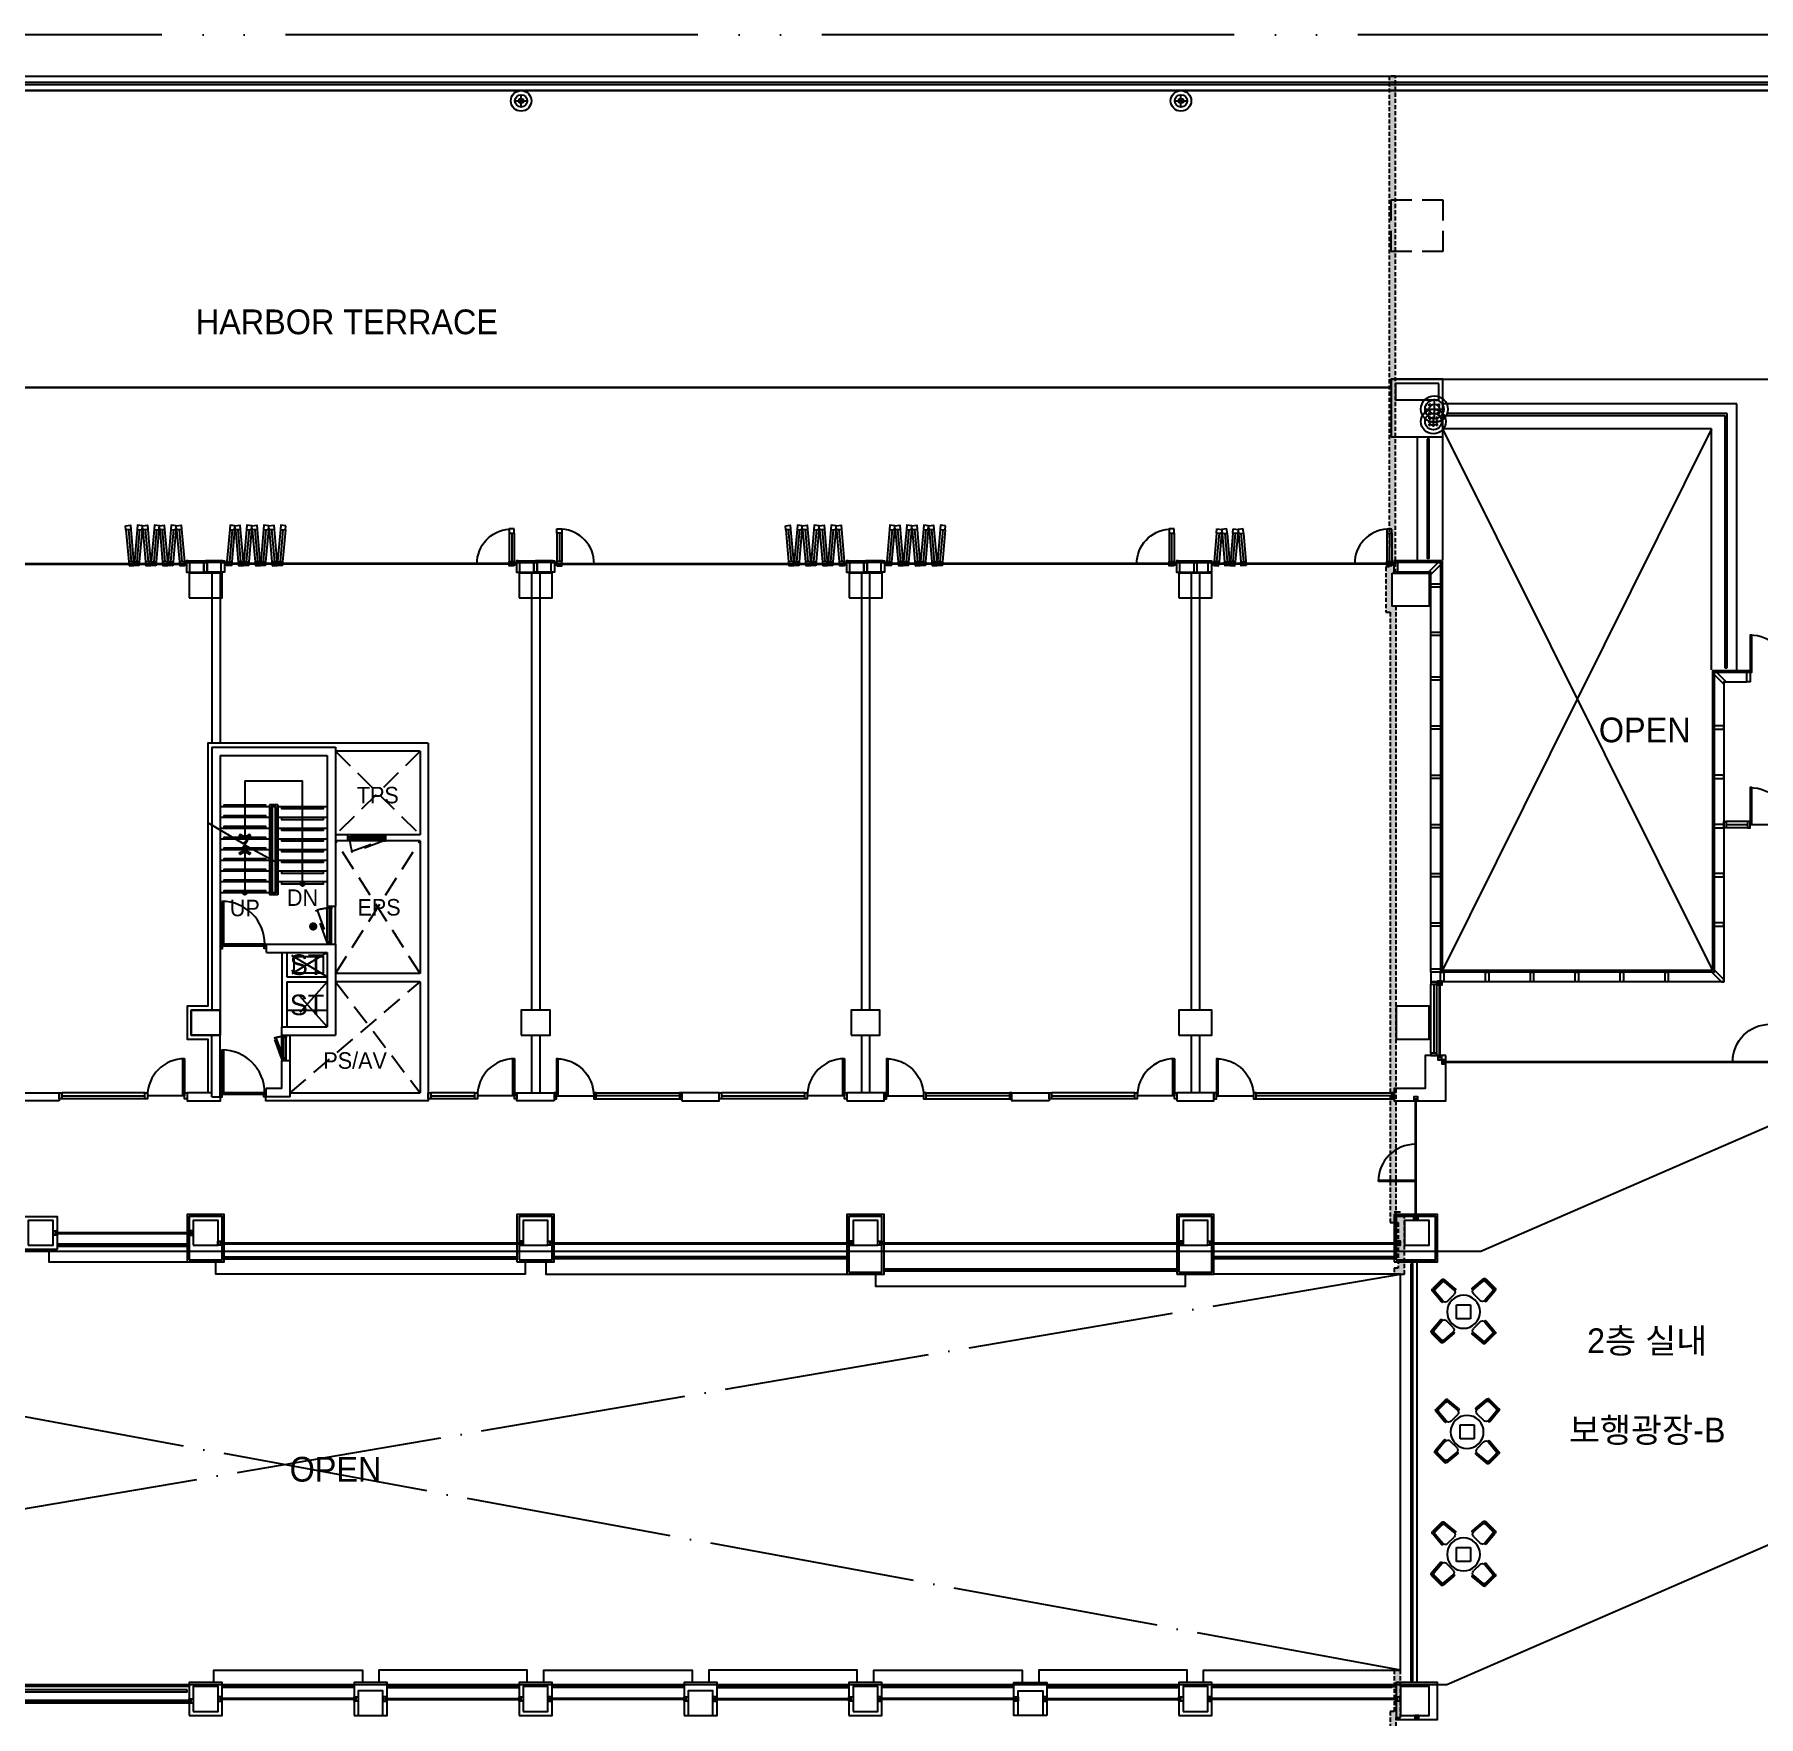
# Model space of a CAD drawing. Header units: millimetres. Extents: x -7448 to 427567, y 91657 to 341328.
# Drawn here: x 256022 to 297826, y 217517 to 258302 of the extents above; entities that cross this region are included whole.
import ezdxf
from ezdxf.enums import TextEntityAlignment as Align

# ---------------------------------------------------------------- set-up
doc = ezdxf.new("R2010")
doc.units = ezdxf.units.MM
doc.header["$LTSCALE"] = 500
doc.header["$MEASUREMENT"] = 0
for name, pattern in [('CEN-1', [24, 20, -2, 0, -2]), ('CEN-2', [26, 20, -2, 0, -2, 0, -2]), ('CONTINOUS', [0]), ('H0', [0.3, 0.2, -0.1]), ('HIDDEN', [2, 1, -1]), ('HOON1', [3, 2, -1])]:
    doc.linetypes.add(name, pattern=pattern)
doc.layers.add('e-plan', color=9, linetype='CONTINUOUS')
doc.layers.add('FSD', color=7, linetype='CONTINUOUS')
doc.styles.add('돋움', font='Dotum.ttf')

# ---------------------------------------------------------------- blocks, each defined once
blk = doc.blocks.new('A$C5A682445')
at = {"layer": 'e-plan', "linetype": 'CEN-2'}
blk.add_lwpolyline([(-343809, -111602), (-96696, -114499), (-95833, -114798), (-95367, -115584), (-95446, -166137), (-517, -166635), (-517, -166635), (0, 0), (0, 0), (0, 0), (-297528, 10)], dxfattribs=at)
blk = doc.blocks.new('2F 기둥 140514')
at = {"layer": 'e-plan', "ltscale": 0.5}
for points in [[(230153, 119800), (229103, 119800), (229103, 119400), (230153, 119400)], [(199853, 114600), (200653, 114600), (200653, 115200), (199853, 115200)], [(207853, 114600), (208653, 114600), (208653, 115200), (207853, 115200)], [(215853, 114600), (216653, 114600), (216653, 115200), (215853, 115200)], [(223853, 114600), (224653, 114600), (224653, 115200), (223853, 115200)], [(229023, 115200), (229923, 115200), (229923, 114400), (229023, 114400)], [(199903, 104000), (200603, 104000), (200603, 104600), (199903, 104600)], [(200603, 104000), (199903, 104000), (199903, 104600), (200603, 104600)], [(207903, 104000), (208603, 104000), (208603, 104600), (207903, 104600)], [(215903, 104000), (216603, 104000), (216603, 104600), (215903, 104600)], [(223853, 104000), (224653, 104000), (224653, 104600), (223853, 104600)], [(229123, 103900), (229923, 103900), (229923, 104700), (229123, 104700)], [(199953, 98900), (200553, 98900), (200553, 99500), (199953, 99500)], [(207953, 98900), (208553, 98900), (208553, 99500), (207953, 99500)], [(207953, 98900), (208553, 98900), (208553, 99500), (207953, 99500)], [(215953, 98900), (216553, 98900), (216553, 99500), (215953, 99500)], [(215953, 98900), (216553, 98900), (216553, 99500), (215953, 99500)], [(223953, 98900), (224553, 98900), (224553, 99500), (223953, 99500)], [(223953, 98900), (224553, 98900), (224553, 99500), (223953, 99500)], [(229323, 98900), (229923, 98900), (229923, 99500), (229323, 99500)], [(199953, 87600), (200553, 87600), (200553, 88200), (199953, 88200)], [(207953, 87600), (208553, 87600), (208553, 88200), (207953, 88200)], [(215953, 87600), (216553, 87600), (216553, 88200), (215953, 88200)], [(223953, 87600), (224553, 87600), (224553, 88200), (223953, 88200)], [(229223, 87500), (229923, 87500), (229923, 88200), (229223, 88200)]]:
    blk.add_lwpolyline(points, close=True, dxfattribs=at)
blk = doc.blocks.new('A$C7F1D75F0')
at = {"layer": 'e-plan'}
for p, q in [((0, 1150), (899, 1150)), ((0, 1150), (0, 1130)), ((0, 1130), (899, 1130)), ((899, 1150), (899, 1130))]:
    blk.add_line(p, q, dxfattribs=at)
blk.add_arc((0, 1150), 900, 270.0001, 0, dxfattribs=at)
blk = doc.blocks.new('A$C786028D1')
at = {"layer": 'e-plan', "linetype": 'CONTINOUS'}
for p, q in [((-147415, -1600), (-147165, -1600)), ((-147290, -1725), (-147290, -1475)), ((-131415, -1600), (-131165, -1600)), ((-131290, -1725), (-131290, -1475))]:
    blk.add_line(p, q, dxfattribs=at)
at = {"layer": 'e-plan', "linetype": 'ByBlock'}
for p, q in [((-147340, -1567), (-147340, -1550)), ((-147340, -1550), (-147323, -1550)), ((-147340, -1650), (-147340, -1633)), ((-147323, -1650), (-147340, -1650)), ((-147257, -1550), (-147240, -1550)), ((-147240, -1650), (-147257, -1650)), ((-147240, -1550), (-147240, -1567)), ((-147240, -1633), (-147240, -1650)), ((-131340, -1567), (-131340, -1550)), ((-131340, -1550), (-131323, -1550)), ((-131340, -1650), (-131340, -1633)), ((-131323, -1650), (-131340, -1650)), ((-131257, -1550), (-131240, -1550)), ((-131240, -1650), (-131257, -1650)), ((-131240, -1550), (-131240, -1567)), ((-131240, -1633), (-131240, -1650)), ((-125395, -9075), (-124895, -9075)), ((-125270, -8992), (-125270, -8950)), ((-125270, -8950), (-125228, -8950)), ((-125270, -9200), (-125270, -9158)), ((-125145, -9325), (-125145, -8825)), ((-125062, -8950), (-125020, -8950)), ((-125020, -8992), (-125020, -8950)), ((-125020, -9200), (-125020, -9158)), ((-125295, -9375), (-125045, -9375)), ((-125270, -9200), (-125228, -9200)), ((-125236, -9275), (-125270, -9275)), ((-125270, -9309), (-125270, -9275)), ((-125270, -9475), (-125270, -9441)), ((-125236, -9475), (-125270, -9475)), ((-125170, -9500), (-125170, -9250)), ((-125070, -9275), (-125104, -9275)), ((-125070, -9475), (-125104, -9475)), ((-125070, -9309), (-125070, -9275)), ((-125070, -9475), (-125070, -9441)), ((-125062, -9200), (-125020, -9200))]:
    blk.add_line(p, q, dxfattribs=at)
for centre, radius in [((-147290, -1600), 250), ((-147290, -1600), 150), ((-131290, -1600), 250), ((-131290, -1600), 150), ((-125145, -9075), 325), ((-125170, -9375), 300)]:
    blk.add_circle(centre, radius, dxfattribs=at)
at = {"layer": 'e-plan', "linetype": 'Continuous'}
for centre, radius in [((-147290, -1600), 50), ((-131290, -1600), 50), ((-125145, -9075), 125), ((-125170, -9375), 100)]:
    blk.add_circle(centre, radius, dxfattribs=at)
at = {"layer": 'e-plan', "linetype": 'CONTINOUS'}
for centre, radius in [((-125145, -9075), 225), ((-125170, -9375), 200)]:
    blk.add_circle(centre, radius, dxfattribs=at)
blk = doc.blocks.new('야외테이블')
at = {"layer": 'e-plan'}
for p, q in [((-261, 711), (-222, 1138)), ((-211, 707), (-171, 1148)), ((-171, 1178), (-171, 1148)), ((229, 1178), (-171, 1178)), ((229, 1148), (-171, 1148)), ((186, 1118), (-128, 1118)), ((229, 1148), (229, 1178)), ((269, 707), (229, 1148)), ((319, 711), (279, 1142)), ((-112, 598), (169, 598)), ((-1149, 198), (-1119, 198)), ((-1149, -202), (-1149, 198)), ((-678, 238), (-1119, 198)), ((-1119, -202), (-1119, 198)), ((-682, 288), (-1110, 249)), ((-1089, -159), (-1089, 155)), ((-569, 139), (-569, -142)), ((0, 300), (-300, 0)), ((300, 0), (0, 300)), ((0, -300), (300, 0)), ((573, -113), (573, 168)), ((682, 267), (1123, 227)), ((687, 317), (1118, 278)), ((1093, 184), (1093, -130)), ((1123, 227), (1153, 227)), ((1123, 227), (1123, -173)), ((1153, 227), (1153, -173)), ((-1119, -202), (-1149, -202)), ((-678, -242), (-1119, -202)), ((-682, -292), (-1114, -253)), ((-300, 0), (0, -300)), ((682, -213), (1123, -173)), ((687, -263), (1114, -224)), ((1153, -173), (1123, -173)), ((-261, -672), (-222, -1100)), ((-211, -668), (-171, -1109)), ((-112, -559), (169, -559)), ((269, -668), (229, -1109)), ((319, -672), (279, -1104)), ((229, -1109), (-171, -1109)), ((-171, -1139), (-171, -1109)), ((229, -1139), (-171, -1139)), ((186, -1079), (-128, -1079)), ((229, -1109), (229, -1139))]:
    blk.add_line(p, q, dxfattribs=at)
blk.add_circle((0, 0), 500, dxfattribs=at)
for centre, radius, start, end in [((-176, 1131), 46.9, 84.1453, 178.8173), ((-128, 1068), 50, 90, 174.8056), ((-102, 1158), 40.6, 195.0763, 268.843), ((162, 1155), 37.2, 271.4867, 348.8829), ((186, 1068), 50, 5.1944, 90), ((228, 1123), 54.5, 20.8209, 89.6855), ((-237, 704), 25.3, 164.2696, 353.4169), ((-112, 698), 100, 174.8056, 270), ((169, 698), 100, 270, 5.1944), ((295, 700), 26.1, 172.9368, 25.5206), ((-1102, 203), 46.9, 91.1827, 185.8547), ((-1129, 129), 40.6, 1.157, 74.9237), ((-1039, 155), 50, 95.1944, 180), ((-675, 264), 25.3, 276.5831, 105.7304), ((-669, 139), 100, 0, 95.1944), ((673, 168), 100, 84.8056, 180), ((675, 293), 26.1, 64.4794, 277.0632), ((1043, 184), 50, 0, 84.8056), ((1130, 161), 37.2, 101.1171, 178.5133), ((1099, 227), 54.5, 0.3145, 69.1791), ((-1094, -202), 54.5, 180.3145, 249.1791), ((-1126, -135), 37.2, 281.1171, 358.5133), ((-1039, -159), 50, 180, 264.8056), ((-671, -268), 26.1, 244.4794, 97.0632), ((-669, -142), 100, 264.8056, 0), ((673, -113), 100, 180, 275.1944), ((680, -238), 25.3, 96.5831, 285.7304), ((1043, -130), 50, 275.1944, 0), ((1134, -104), 40.6, 181.157, 254.9237), ((1106, -178), 46.9, 271.1827, 5.8547), ((-237, -666), 25.3, 6.5831, 195.7304), ((-112, -659), 100, 90, 185.1944), ((-128, -1029), 50, 185.1944, 270), ((169, -659), 100, 354.8056, 90), ((186, -1029), 50, 270, 354.8056), ((295, -661), 26.1, 334.4794, 187.0632), ((-176, -1092), 46.9, 181.1827, 275.8547), ((-102, -1119), 40.6, 91.157, 164.9237), ((162, -1116), 37.2, 11.1171, 88.5133), ((228, -1084), 54.5, 270.3145, 339.1791)]:
    blk.add_arc(centre, radius, start, end, dxfattribs=at)
blk = doc.blocks.new('A$C6B9375F1')
at = {"layer": 'e-plan'}
blk.add_lwpolyline([(-30, 195), (-30, 155), (10, 155), (10, -80), (-70, -80), (-70, 155), (-30, 155)], dxfattribs=at)
blk = doc.blocks.new('A$C20BE1455')
at = {"layer": 'e-plan'}
for points in [[(200, 1800), (200, 1760), (1100, 1760), (1100, 1800)], [(200, 0), (200, 40), (1100, 40), (1100, 0)]]:
    blk.add_lwpolyline(points, close=True, dxfattribs=at)
for centre, start, end in [((200, 1800), 270, 0), ((200, 0), 0, 90)]:
    blk.add_arc(centre, 900, start, end, dxfattribs=at)
blk = doc.blocks.new('A$C66941DA5')
at = {"layer": 'e-plan'}
blk.add_line((-900, 0), (0, 0), dxfattribs=at)
blk.add_lwpolyline([(-900, 0), (-860, 0), (-860, -900), (-900, -900)], close=True, dxfattribs=at)
blk.add_arc((-900, 0), 900, 270, 360, dxfattribs=at)
blk = doc.blocks.new('A$C00841D6C')
at = {"layer": 'e-plan'}
for p, q in [((865, 286), (35, 286)), ((850, 386), (50, 386)), ((850, 336), (50, 336))]:
    blk.add_line(p, q, dxfattribs=at)
for points in [[(0, 286), (0, 386), (35, 386), (35, 386), (50, 386), (50, 336), (35, 336), (35, 286)], [(900, 286), (900, 386), (865, 386), (865, 386), (850, 386), (850, 336), (865, 336), (865, 286)]]:
    blk.add_lwpolyline(points, close=True, dxfattribs=at)
at = {"layer": 'e-plan', "linetype": 'HIDDEN'}
blk.add_lwpolyline([(96, 0), (83, 38), (851, 323), (865, 286), (96, 0)], dxfattribs=at)
blk.add_arc((2014, 543), 1996, 187.4052, 194.6584, dxfattribs=at)
blk = doc.blocks.new('A$C2A8C388E')
at = {"layer": 'e-plan'}
blk.add_lwpolyline([(0, 57), (235, 292), (292, 292), (292, 235), (57, 0), (57, 57)], close=True, dxfattribs=at)
blk = doc.blocks.new('A$C4EB37CB7')
at = {"layer": 'e-plan'}
for p, q in [((174, 730), (-5, 64)), ((231, 715), (53, 48)), ((289, 699), (111, 33))]:
    blk.add_line(p, q, dxfattribs=at)
for points in [[(199, 827), (315, 796), (289, 699), (174, 730), (199, 827)], [(-31, -33), (85, -64), (111, 33), (-5, 64), (-31, -33)]]:
    blk.add_lwpolyline(points, dxfattribs=at)
blk.add_circle((40, 0), 5, dxfattribs=at)
blk = doc.blocks.new('fsd1100-100')
at = {"layer": 'e-plan'}
for p, q in [((1070, 0), (30, 0)), ((1055, -45), (45, -45))]:
    blk.add_line(p, q, dxfattribs=at)
blk.add_lwpolyline([(30, 1040), (70, 1040), (70, 1030), (70, 20), (70, 0), (30, 0)], close=True, dxfattribs=at)
for points in [[(0, 0), (0, -100), (45, -100), (45, -45), (30, -45), (30, 0), (0, 0)], [(1100, 0), (1100, -100), (1055, -100), (1055, -45), (1070, -45), (1070, 0), (1100, 0)]]:
    blk.add_lwpolyline(points, dxfattribs=at)
blk.add_arc((30, 0), 1040, 0, 90, dxfattribs=at)
blk = doc.blocks.new('fsd-dot')
at = {"layer": 'FSD', "const_width": 100}
blk.add_lwpolyline([(49, 11, -1), (-49, -11, -1)], format="xyb", close=True, dxfattribs=at)
blk = doc.blocks.new('fasd600')
at = {"layer": 'e-plan'}
for p, q in [((35, 0), (565, 0)), ((50, -50), (550, -50)), ((50, -100), (550, -100))]:
    blk.add_line(p, q, dxfattribs=at)
at = {"layer": 'e-plan', "linetype": 'HIDDEN'}
blk.add_lwpolyline([(532, 185), (544, 147), (49, -37), (35, 0), (532, 185)], dxfattribs=at)
at = {"layer": 'e-plan'}
for points in [[(0, 0), (0, -100), (35, -100), (35, -100), (50, -100), (50, -50), (35, -50), (35, 0)], [(600, 0), (600, -100), (565, -100), (565, -100), (550, -100), (550, -50), (565, -50), (565, 0)]]:
    blk.add_lwpolyline(points, close=True, dxfattribs=at)
at = {"layer": 'e-plan', "linetype": 'HIDDEN'}
blk.add_arc((35, 0), 530, 0, 20.3876, dxfattribs=at)
blk = doc.blocks.new('A$C4E3B2CC5')
at = {"layer": 'e-plan'}
for p, q in [((-243, -799), (-107, -31)), ((-184, -810), (-48, -41)), ((-125, -820), (11, -52))]:
    blk.add_line(p, q, dxfattribs=at)
for points in [[(-90, 67), (28, 47), (11, -52), (-107, -31), (-90, 67)], [(-260, -898), (-142, -919), (-125, -820), (-243, -799), (-260, -898)]]:
    blk.add_lwpolyline(points, dxfattribs=at)
blk.add_circle((-40, 8), 5, dxfattribs=at)
blk = doc.blocks.new('W5')
at = {"layer": 'e-plan', "ltscale": 0.5}
for p, q in [((104167851, -30095204), (104167431, -30095204)), ((104167851, -30095244), (104167431, -30095244)), ((104167811, -30095479), (104167431, -30095479)), ((104167931, -30095264), (104174931, -30095264)), ((104167931, -30095279), (104174931, -30095279)), ((104175011, -30095204), (104175431, -30095204)), ((104175011, -30095244), (104175391, -30095244)), ((104175051, -30095479), (104175391, -30095479))]:
    blk.add_line(p, q, dxfattribs=at)
at = {"layer": 'e-plan'}
for p, q in [((104167931, -30095264), (104174931, -30095264)), ((104167931, -30095279), (104174931, -30095279))]:
    blk.add_line(p, q, dxfattribs=at)
at = {"layer": 'e-plan', "ltscale": 0.5}
for points in [[(104167431, -30095204), (104167431, -30095244), (104167471, -30095244), (104167471, -30095479), (104167391, -30095479), (104167391, -30095244), (104167431, -30095244)], [(104167851, -30095204), (104167851, -30095244), (104167891, -30095244), (104167891, -30095479), (104167811, -30095479), (104167811, -30095244), (104167851, -30095244)], [(104175011, -30095204), (104175011, -30095244), (104174971, -30095244), (104174971, -30095479), (104175051, -30095479), (104175051, -30095244), (104175011, -30095244)], [(104175431, -30095204), (104175431, -30095244), (104175471, -30095244), (104175471, -30095479), (104175391, -30095479), (104175391, -30095244), (104175431, -30095244)]]:
    blk.add_lwpolyline(points, dxfattribs=at)
for points in [[(104167891, -30095244), (104167851, -30095244), (104167851, -30095204), (104167891, -30095204)], [(104175011, -30095204), (104174971, -30095204), (104174971, -30095244), (104175011, -30095244)]]:
    blk.add_lwpolyline(points, close=True, dxfattribs=at)
at = {"layer": 'e-plan'}
for points in [[(104167891, -30095299), (104167931, -30095299), (104167931, -30095244), (104167891, -30095244)], [(104174971, -30095299), (104174931, -30095299), (104174931, -30095244), (104174971, -30095244)]]:
    blk.add_lwpolyline(points, close=True, dxfattribs=at)
blk.add_arc((104168009, -30095270), 842, 359.4897, 85.9144, dxfattribs=at)
for name, p, rotation in [('A$C4EB37CB7', (104167970, -30095280), 15), ('A$C4E3B2CC5', (104173718, -30095267), 184.9999999754224), ('A$C4E3B2CC5', (104174128, -30095267), 184.9999999754224), ('A$C4E3B2CC5', (104174538, -30095267), 184.9999999754224)]:
    blk.add_blockref(name, p, dxfattribs=dict(at, rotation=rotation))
at = {"layer": 'e-plan', "extrusion": (0, 0, -1), "zscale": -1, "rotation": 184.9999999754224}
for p in [(-104173670, -30095267), (-104174080, -30095267), (-104174490, -30095267), (-104174900, -30095267)]:
    blk.add_blockref('A$C4E3B2CC5', p, dxfattribs=at)

msp = doc.modelspace()

# ---------------------------------------------------------------- hatches: boundary and pattern name
at = {"layer": 'e-plan'}
for points in [[(288872, 257292), (288872, 245392), (288792, 245392), (288792, 244292), (288892, 244292), (288892, 229492), (289092, 229492), (289092, 228392), (288992, 228392), (288992, 228242), (289242, 228242), (289242, 229642), (289042, 229642), (289042, 244442), (288942, 244442), (288942, 245242), (289022, 245242), (289022, 257292)], [(288992, 218642), (288992, 217642), (288892, 217642), (288892, 198827), (288772, 198827), (288772, 198677), (288922, 198677), (289042, 198677), (289042, 217492), (289142, 217492), (289142, 218642)]]:
    msp.add_hatch(color=256, dxfattribs=at).paths.add_polyline_path(points)

# ---------------------------------------------------------------- linework, layer by layer
for p, q in [((169572, 257292), (357272, 257292)), ((169722, 257142), (357122, 257142)), ((169772, 257092), (357072, 257092)), ((169922, 256942), (296372, 256942)), ((296372, 256942), (356922, 256942)), ((297297, 249347), (290167, 249347)), ((297297, 242877), (297297, 249347)), ((296687, 248737), (290167, 248737)), ((297062, 249112), (290267, 249112)), ((290267, 249112), (290267, 249062)), ((290267, 249062), (297012, 249062)), ((296687, 242897), (296687, 248737)), ((297012, 249062), (297012, 242947)), ((297062, 242947), (297062, 249112)), ((289557, 245557), (289557, 248542)), ((290172, 245557), (290172, 248542)), ((284172, 245537), (284522, 245537)), ((284172, 245497), (284522, 245497)), ((288952, 245477), (284602, 245477)), ((288952, 245462), (284602, 245462)), ((290152, 245537), (289032, 245537)), ((290112, 245497), (289032, 245497)), ((290112, 245497), (290112, 235567)), ((290152, 245537), (290152, 235607)), ((260322, 245262), (260322, 241122)), ((260522, 245262), (260522, 241122)), ((268072, 245262), (268072, 234642)), ((268272, 245262), (268272, 234642)), ((276072, 245262), (276072, 234642)), ((276272, 245262), (276272, 234642)), ((284072, 245262), (284072, 234642)), ((284172, 245262), (284482, 245262)), ((284272, 245262), (284272, 234642)), ((289877, 245262), (289072, 245262)), ((289877, 235567), (289877, 245262)), ((297012, 242947), (297062, 242947)), ((296707, 242877), (296707, 235607)), ((296707, 242877), (297582, 242877)), ((296747, 242837), (296747, 235567)), ((296747, 242837), (297582, 242837)), ((296982, 242602), (296982, 235332)), ((296982, 242602), (297542, 242602)), ((260322, 241022), (260322, 234642)), ((260322, 241022), (263322, 241022)), ((260522, 240822), (263122, 240822)), ((260522, 240822), (260522, 234642)), ((263122, 240822), (263122, 237162)), ((263322, 241022), (263322, 237162)), ((265372, 240922), (263322, 240922)), ((265372, 240922), (265372, 238897)), ((265572, 241122), (265572, 232642)), ((261722, 239572), (260522, 239572)), ((261922, 239622), (261722, 239622)), ((261722, 239622), (261722, 237442)), ((261882, 239582), (261762, 239582)), ((261762, 239582), (261762, 237482)), ((261787, 239572), (261762, 239572)), ((261857, 239572), (261787, 239572)), ((261787, 239572), (261787, 237492)), ((261857, 239572), (261857, 237492)), ((261882, 239572), (261857, 239572)), ((261882, 239582), (261882, 237482)), ((261922, 239622), (261922, 237442)), ((263122, 239572), (261922, 239572)), ((261722, 239312), (260522, 239312)), ((261787, 239312), (261762, 239312)), ((261882, 239312), (261857, 239312)), ((263122, 239312), (261922, 239312)), ((297562, 239218), (297042, 239218)), ((297042, 239143), (297562, 239143)), ((261722, 239052), (260522, 239052)), ((261722, 238792), (260522, 238792)), ((261787, 239052), (261762, 239052)), ((261787, 238792), (261762, 238792)), ((261882, 239052), (261857, 239052)), ((261882, 238792), (261857, 238792)), ((263122, 239052), (261922, 239052)), ((263122, 238792), (261922, 238792)), ((263622, 238897), (263322, 238897)), ((263622, 238747), (263322, 238747)), ((264542, 238897), (263622, 238897)), ((265372, 238897), (264542, 238897)), ((265372, 238747), (264542, 238747)), ((265372, 238747), (265372, 235532)), ((297562, 239068), (297042, 239068)), ((261722, 238532), (260522, 238532)), ((261787, 238532), (261762, 238532)), ((261882, 238532), (261857, 238532)), ((263122, 238532), (261922, 238532)), ((261722, 238272), (260522, 238272)), ((261722, 238012), (260522, 238012)), ((261787, 238272), (261762, 238272)), ((261787, 238012), (261762, 238012)), ((261882, 238272), (261857, 238272)), ((261882, 238012), (261857, 238012)), ((263122, 238272), (261922, 238272)), ((263122, 238012), (261922, 238012)), ((261722, 237752), (260522, 237752)), ((261722, 237492), (260522, 237492)), ((261787, 237752), (261762, 237752)), ((261787, 237492), (261762, 237492)), ((261882, 237482), (261762, 237482)), ((261857, 237492), (261787, 237492)), ((261882, 237752), (261857, 237752)), ((261882, 237492), (261857, 237492)), ((263122, 237752), (261922, 237752)), ((261922, 237442), (261722, 237442)), ((263122, 237162), (263322, 237162)), ((263322, 236242), (263322, 237162)), ((261652, 236242), (263322, 236242)), ((261652, 236042), (261652, 236242)), ((263322, 236242), (263322, 234042)), ((261652, 236042), (263122, 236042)), ((262022, 236042), (262022, 234242)), ((262142, 236042), (262142, 235452)), ((263122, 236042), (263122, 234242)), ((262142, 235452), (263122, 235452)), ((265372, 235532), (263322, 235532)), ((296747, 235567), (290112, 235567)), ((296707, 235607), (290152, 235607)), ((262142, 235332), (262142, 234242)), ((262142, 235332), (263122, 235332)), ((265372, 235332), (263322, 235332)), ((265372, 235332), (265372, 232642)), ((289877, 233602), (289877, 235272)), ((289952, 235272), (289952, 233602)), ((290027, 233602), (290027, 235272)), ((290087, 233492), (290087, 235302)), ((290107, 233492), (290107, 235302)), ((296982, 235332), (290112, 235332)), ((262142, 234642), (263122, 234642)), ((262022, 234042), (262022, 234242)), ((262022, 234242), (263122, 234242)), ((260322, 232542), (260322, 234042)), ((260522, 232542), (260522, 234042)), ((262022, 234042), (263322, 234042)), ((262222, 233422), (262222, 234042)), ((268072, 234042), (268072, 232642)), ((268272, 234042), (268272, 232642)), ((276072, 234042), (276072, 232642)), ((276272, 234042), (276272, 232642)), ((284072, 234042), (284072, 232642)), ((284272, 234042), (284272, 232642)), ((262022, 232742), (262022, 233422)), ((262022, 233422), (262222, 233422)), ((262222, 232542), (262222, 233422)), ((290197, 233402), (300452, 233402)), ((290197, 233382), (300452, 233382)), ((258702, 232642), (256682, 232642)), ((256682, 232567), (258702, 232567)), ((258702, 232492), (256682, 232492)), ((260322, 232542), (260522, 232542)), ((261642, 232542), (261642, 232742)), ((262022, 232742), (261642, 232742)), ((262222, 232542), (261642, 232542)), ((262222, 232642), (265372, 232642)), ((266702, 232642), (265632, 232642)), ((265632, 232567), (266702, 232567)), ((266702, 232492), (265632, 232492)), ((269642, 232642), (271662, 232642)), ((271662, 232567), (269642, 232567)), ((269642, 232492), (271662, 232492)), ((274702, 232642), (272682, 232642)), ((272682, 232567), (274702, 232567)), ((274702, 232492), (272682, 232492)), ((277642, 232642), (279662, 232642)), ((279662, 232567), (277642, 232567)), ((277642, 232492), (279662, 232492)), ((282702, 232642), (280682, 232642)), ((280682, 232567), (282702, 232567)), ((282702, 232492), (280682, 232492)), ((285642, 232642), (288932, 232642)), ((288932, 232567), (285642, 232567)), ((285642, 232492), (288932, 232492)), ((289507, 229592), (289507, 232492)), ((289527, 229592), (289527, 232492)), ((256522, 229252), (259822, 229252)), ((256522, 229232), (259822, 229232)), ((259722, 228967), (256572, 228967)), ((256572, 228942), (259722, 228942)), ((259722, 228917), (256572, 228917)), ((260522, 229002), (267822, 229002)), ((260522, 228982), (267822, 228982)), ((268522, 229002), (275822, 229002)), ((268522, 228982), (275822, 228982)), ((276522, 229002), (283822, 229002)), ((276522, 228982), (283822, 228982)), ((284522, 229002), (289092, 229002)), ((284522, 228982), (289092, 228982)), ((260622, 228667), (267722, 228667)), ((260622, 228642), (267722, 228642)), ((260622, 228617), (267722, 228617)), ((275722, 228667), (268622, 228667)), ((268622, 228642), (275722, 228642)), ((275722, 228617), (268622, 228617)), ((283722, 228367), (276622, 228367)), ((276622, 228342), (283722, 228342)), ((283722, 228317), (276622, 228317)), ((289042, 228667), (284622, 228667)), ((288992, 228642), (284622, 228642)), ((289042, 228617), (284622, 228617)), ((289542, 228542), (289542, 218342)), ((259772, 218242), (252622, 218242)), ((263772, 218267), (260572, 218267)), ((260572, 218242), (263772, 218242)), ((264572, 218267), (267772, 218267)), ((264572, 218242), (267772, 218242)), ((271772, 218267), (268572, 218267)), ((268572, 218242), (271772, 218242)), ((272572, 218267), (275772, 218267)), ((272572, 218242), (275772, 218242)), ((279772, 218267), (276572, 218267)), ((276572, 218242), (279772, 218242)), ((280572, 218267), (283772, 218267)), ((280572, 218242), (283772, 218242)), ((288942, 218267), (284572, 218267)), ((284572, 218242), (289042, 218242)), ((259822, 217902), (252522, 217902)), ((259822, 217882), (252522, 217882)), ((259772, 217842), (252572, 217842)), ((263822, 217952), (260522, 217952)), ((263822, 217932), (260522, 217932)), ((263772, 218217), (260572, 218217)), ((264522, 217952), (267822, 217952)), ((264522, 217932), (267822, 217932)), ((264572, 218217), (267772, 218217)), ((271822, 217952), (268522, 217952)), ((271822, 217932), (268522, 217932)), ((271772, 218217), (268572, 218217)), ((272522, 217952), (275822, 217952)), ((272522, 217932), (275822, 217932)), ((272572, 218217), (275772, 218217)), ((279822, 217952), (276522, 217952)), ((279822, 217932), (276522, 217932)), ((279772, 218217), (276572, 218217)), ((280522, 217952), (283822, 217952)), ((280522, 217932), (283822, 217932)), ((280572, 218217), (283772, 218217)), ((289075, 217952), (284522, 217952)), ((289075, 217932), (284522, 217932)), ((288942, 218217), (284572, 218217))]:
    msp.add_line(p, q, dxfattribs=at)
at = {"layer": 'e-plan', "ltscale": 0.5}
for p, q in [((288917, 249742), (212772, 249742)), ((288917, 249942), (301422, 249942)), ((288917, 249742), (288917, 249942)), ((290167, 248737), (296707, 235607)), ((296687, 248737), (290172, 235627)), ((263622, 238747), (263622, 238897)), ((264542, 238747), (264542, 238897))]:
    msp.add_line(p, q, dxfattribs=at)
at = {"layer": 'e-plan', "linetype": 'HOON1', "ltscale": 0.5}
for p, q in [((263322, 240922), (265372, 238897)), ((265372, 240922), (263322, 238897)), ((263322, 235532), (265372, 238747)), ((265372, 235532), (263322, 238747)), ((262222, 232642), (265372, 235332)), ((263322, 235332), (265372, 232642))]:
    msp.add_line(p, q, dxfattribs=at)
at = {"layer": 'e-plan', "linetype": 'HOON1'}
for p, q in [((263122, 235452), (262142, 236042)), ((263122, 236042), (262142, 235452)), ((263122, 234242), (262142, 235332)), ((263122, 235332), (262142, 234242))]:
    msp.add_line(p, q, dxfattribs=at)
at = {"layer": 'e-plan', "linetype": 'CEN-1', "ltscale": 0.5}
for p, q in [((289142, 218642), (236328, 228362)), ((231372, 218392), (289142, 228242))]:
    msp.add_line(p, q, dxfattribs=at)
at = {"layer": 'e-plan', "linetype": 'H0'}
for points in [[(288872, 257292), (288872, 245392), (288792, 245392), (288792, 244292), (288892, 244292), (288892, 229492), (289092, 229492), (289092, 228392), (288992, 228392), (288992, 228242), (289242, 228242), (289242, 229642), (289042, 229642), (289042, 244442), (288942, 244442), (288942, 245242), (289022, 245242), (289022, 257292), (288872, 257292)], [(288992, 218642), (288992, 217642), (288892, 217642), (288892, 198827), (288772, 198827), (288772, 198677), (288922, 198677), (288922, 198677), (289042, 198677), (289042, 217492), (289142, 217492), (289142, 218642), (288992, 218642)]]:
    msp.add_lwpolyline(points, dxfattribs=at)
at = {"layer": 'e-plan'}
for points in [[(301422, 255592), (356922, 255592), (356922, 256942), (296372, 256942), (169922, 256942), (169922, 255592), (200272, 255592), (200272, 249942), (212772, 249942), (212772, 249742), (288917, 249742), (288917, 249942), (301422, 249942)], [(290172, 249942), (288922, 249942), (288922, 248542), (290172, 248542)], [(284562, 245497), (284522, 245497), (284522, 245537), (284562, 245537)], [(284562, 245442), (284602, 245442), (284602, 245497), (284562, 245497)], [(288992, 245442), (288952, 245442), (288952, 245497), (288992, 245497)], [(288992, 245497), (289032, 245497), (289032, 245537), (288992, 245537)], [(297582, 242877), (297622, 242877), (297622, 242837), (297582, 242837)], [(320968, 231639), (317259, 240168), (291097, 228792), (234452, 228792), (234452, 218292), (290271, 218292)], [(296982, 239218), (297042, 239218), (297042, 239068), (296982, 239068)], [(297622, 239218), (297562, 239218), (297562, 239068), (297622, 239068)], [(262322, 235542), (262322, 235942), (263022, 235942), (263022, 235542)], [(290112, 235567), (289877, 235567), (289877, 235332), (290112, 235332)], [(289877, 235332), (289877, 235272), (290027, 235272), (290027, 235332)], [(290082, 235352), (290082, 235352), (290112, 235352), (290112, 235352), (290147, 235352), (290147, 235252), (290112, 235252), (290112, 235302), (290082, 235302), (290082, 235252), (290047, 235252), (290047, 235352)], [(290247, 233542), (289747, 233542), (289747, 232742), (288992, 232742), (288992, 232442), (290247, 232442)], [(289877, 233602), (289877, 233542), (290027, 233542), (290027, 233602)], [(290082, 233442), (290082, 233442), (290112, 233442), (290112, 233442), (290147, 233442), (290147, 233542), (290112, 233542), (290112, 233492), (290082, 233492), (290082, 233542), (290047, 233542), (290047, 233442)], [(290147, 233407), (290147, 233407), (290147, 233377), (290147, 233377), (290147, 233342), (290247, 233342), (290247, 233377), (290197, 233377), (290197, 233407), (290247, 233407), (290247, 233442), (290147, 233442)], [(256622, 232642), (256682, 232642), (256682, 232492), (256622, 232492)], [(258702, 232642), (258762, 232642), (258762, 232492), (258702, 232492)], [(259662, 232642), (259722, 232642), (259722, 232492), (259662, 232492)], [(265572, 232642), (265632, 232642), (265632, 232492), (265572, 232492)], [(266702, 232642), (266762, 232642), (266762, 232492), (266702, 232492)], [(267662, 232642), (267722, 232642), (267722, 232492), (267662, 232492)], [(268682, 232642), (268622, 232642), (268622, 232492), (268682, 232492)], [(269642, 232642), (269582, 232642), (269582, 232492), (269642, 232492)], [(271722, 232642), (271662, 232642), (271662, 232492), (271722, 232492)], [(272622, 232642), (272682, 232642), (272682, 232492), (272622, 232492)], [(274702, 232642), (274762, 232642), (274762, 232492), (274702, 232492)], [(275662, 232642), (275722, 232642), (275722, 232492), (275662, 232492)], [(276682, 232642), (276622, 232642), (276622, 232492), (276682, 232492)], [(277642, 232642), (277582, 232642), (277582, 232492), (277642, 232492)], [(279722, 232642), (279662, 232642), (279662, 232492), (279722, 232492)], [(280622, 232642), (280682, 232642), (280682, 232492), (280622, 232492)], [(282702, 232642), (282762, 232642), (282762, 232492), (282702, 232492)], [(283662, 232642), (283722, 232642), (283722, 232492), (283662, 232492)], [(284682, 232642), (284622, 232642), (284622, 232492), (284682, 232492)], [(285642, 232642), (285582, 232642), (285582, 232492), (285642, 232492)], [(288992, 232642), (288932, 232642), (288932, 232492), (288992, 232492)], [(289532, 232542), (289532, 232542), (289502, 232542), (289502, 232542), (289467, 232542), (289467, 232442), (289502, 232442), (289502, 232492), (289532, 232492), (289532, 232442), (289567, 232442), (289567, 232542)], [(256572, 228842), (255772, 228842), (255772, 229642), (256572, 229642)], [(255872, 228942), (256472, 228942), (256472, 229542), (255872, 229542)], [(259722, 228542), (260622, 228542), (260622, 229692), (259722, 229692)], [(259772, 228592), (260572, 228592), (260572, 229642), (259772, 229642)], [(267722, 228542), (268622, 228542), (268622, 229692), (267722, 229692)], [(267772, 228592), (268572, 228592), (268572, 229642), (267772, 229642)], [(275722, 228242), (276622, 228242), (276622, 229692), (275722, 229692)], [(275772, 228292), (276572, 228292), (276572, 229642), (275772, 229642)], [(283722, 228242), (284622, 228242), (284622, 229692), (283722, 229692)], [(283772, 228292), (284572, 228292), (284572, 229642), (283772, 229642)], [(288992, 228542), (290042, 228542), (290042, 229692), (288992, 229692)], [(289042, 228592), (289992, 228592), (289992, 229642), (289042, 229642)], [(289532, 229542), (289532, 229542), (289502, 229542), (289502, 229542), (289467, 229542), (289467, 229642), (289502, 229642), (289502, 229592), (289532, 229592), (289532, 229642), (289567, 229642), (289567, 229542)], [(256472, 229227), (256472, 229227), (256472, 229257), (256472, 229257), (256472, 229292), (256572, 229292), (256572, 229257), (256522, 229257), (256522, 229227), (256572, 229227), (256572, 229192), (256472, 229192)], [(259872, 229227), (259872, 229227), (259872, 229257), (259872, 229257), (259872, 229292), (259772, 229292), (259772, 229257), (259822, 229257), (259822, 229227), (259772, 229227), (259772, 229192), (259872, 229192)], [(260472, 228977), (260472, 228977), (260472, 229007), (260472, 229007), (260472, 229042), (260572, 229042), (260572, 229007), (260522, 229007), (260522, 228977), (260572, 228977), (260572, 228942), (260472, 228942)], [(267872, 228977), (267872, 228977), (267872, 229007), (267872, 229007), (267872, 229042), (267772, 229042), (267772, 229007), (267822, 229007), (267822, 228977), (267772, 228977), (267772, 228942), (267872, 228942)], [(268472, 228977), (268472, 228977), (268472, 229007), (268472, 229007), (268472, 229042), (268572, 229042), (268572, 229007), (268522, 229007), (268522, 228977), (268572, 228977), (268572, 228942), (268472, 228942)], [(275872, 228977), (275872, 228977), (275872, 229007), (275872, 229007), (275872, 229042), (275772, 229042), (275772, 229007), (275822, 229007), (275822, 228977), (275772, 228977), (275772, 228942), (275872, 228942)], [(276472, 228977), (276472, 228977), (276472, 229007), (276472, 229007), (276472, 229042), (276572, 229042), (276572, 229007), (276522, 229007), (276522, 228977), (276572, 228977), (276572, 228942), (276472, 228942)], [(283872, 228977), (283872, 228977), (283872, 229007), (283872, 229007), (283872, 229042), (283772, 229042), (283772, 229007), (283822, 229007), (283822, 228977), (283772, 228977), (283772, 228942), (283872, 228942)], [(284472, 228977), (284472, 228977), (284472, 229007), (284472, 229007), (284472, 229042), (284572, 229042), (284572, 229007), (284522, 229007), (284522, 228977), (284572, 228977), (284572, 228942), (284472, 228942)], [(289142, 228977), (289142, 228977), (289142, 229007), (289142, 229007), (289142, 229042), (289042, 229042), (289042, 229007), (289092, 229007), (289092, 228977), (289042, 228977), (289042, 228942), (289142, 228942)], [(289397, 228492), (289397, 218392), (289447, 218392), (289447, 228492)], [(259722, 218167), (252622, 218167), (252622, 218117), (259722, 218117)], [(259872, 217907), (259872, 217907), (259872, 217877), (259872, 217877), (259872, 217842), (259772, 217842), (259772, 217877), (259822, 217877), (259822, 217907), (259772, 217907), (259772, 217942), (259872, 217942)], [(260472, 217957), (260472, 217957), (260472, 217927), (260472, 217927), (260472, 217892), (260572, 217892), (260572, 217927), (260522, 217927), (260522, 217957), (260572, 217957), (260572, 217992), (260472, 217992)], [(263872, 217957), (263872, 217957), (263872, 217927), (263872, 217927), (263872, 217892), (263772, 217892), (263772, 217927), (263822, 217927), (263822, 217957), (263772, 217957), (263772, 217992), (263872, 217992)], [(264472, 217957), (264472, 217957), (264472, 217927), (264472, 217927), (264472, 217892), (264572, 217892), (264572, 217927), (264522, 217927), (264522, 217957), (264572, 217957), (264572, 217992), (264472, 217992)], [(267872, 217957), (267872, 217957), (267872, 217927), (267872, 217927), (267872, 217892), (267772, 217892), (267772, 217927), (267822, 217927), (267822, 217957), (267772, 217957), (267772, 217992), (267872, 217992)], [(268472, 217957), (268472, 217957), (268472, 217927), (268472, 217927), (268472, 217892), (268572, 217892), (268572, 217927), (268522, 217927), (268522, 217957), (268572, 217957), (268572, 217992), (268472, 217992)], [(271872, 217957), (271872, 217957), (271872, 217927), (271872, 217927), (271872, 217892), (271772, 217892), (271772, 217927), (271822, 217927), (271822, 217957), (271772, 217957), (271772, 217992), (271872, 217992)], [(272472, 217957), (272472, 217957), (272472, 217927), (272472, 217927), (272472, 217892), (272572, 217892), (272572, 217927), (272522, 217927), (272522, 217957), (272572, 217957), (272572, 217992), (272472, 217992)], [(275872, 217957), (275872, 217957), (275872, 217927), (275872, 217927), (275872, 217892), (275772, 217892), (275772, 217927), (275822, 217927), (275822, 217957), (275772, 217957), (275772, 217992), (275872, 217992)], [(276472, 217957), (276472, 217957), (276472, 217927), (276472, 217927), (276472, 217892), (276572, 217892), (276572, 217927), (276522, 217927), (276522, 217957), (276572, 217957), (276572, 217992), (276472, 217992)], [(279872, 217957), (279872, 217957), (279872, 217927), (279872, 217927), (279872, 217892), (279772, 217892), (279772, 217927), (279822, 217927), (279822, 217957), (279772, 217957), (279772, 217992), (279872, 217992)], [(280472, 217957), (280472, 217957), (280472, 217927), (280472, 217927), (280472, 217892), (280572, 217892), (280572, 217927), (280522, 217927), (280522, 217957), (280572, 217957), (280572, 217992), (280472, 217992)], [(283872, 217957), (283872, 217957), (283872, 217927), (283872, 217927), (283872, 217892), (283772, 217892), (283772, 217927), (283822, 217927), (283822, 217957), (283772, 217957), (283772, 217992), (283872, 217992)], [(284472, 217957), (284472, 217957), (284472, 217927), (284472, 217927), (284472, 217892), (284572, 217892), (284572, 217927), (284522, 217927), (284522, 217957), (284572, 217957), (284572, 217992), (284472, 217992)], [(289125, 217957), (289125, 217957), (289125, 217927), (289125, 217927), (289125, 217892), (289025, 217892), (289025, 217927), (289075, 217927), (289075, 217957), (289025, 217957), (289025, 217992), (289125, 217992)], [(289557, 217542), (289557, 217542), (289527, 217542), (289527, 217542), (289492, 217542), (289492, 217442), (289527, 217442), (289527, 217492), (289557, 217492), (289557, 217442), (289592, 217442), (289592, 217542)]]:
    msp.add_lwpolyline(points, close=True, dxfattribs=at)
at = {"layer": 'e-plan', "linetype": 'HOON1', "ltscale": 0.5}
msp.add_lwpolyline([(288922, 253042), (288922, 254292), (290172, 254292), (290172, 253042)], close=True, dxfattribs=at)
at = {"layer": 'e-plan'}
for points in [[(289792, 248492), (289792, 245607), (289842, 245607), (289842, 248492), (289792, 248492)], [(265572, 241122), (260222, 241122), (260222, 234742), (259722, 234742), (259722, 233942), (260222, 233942), (260222, 232642)], [(262522, 237702), (262522, 240197), (261122, 240197), (261122, 238792)], [(260622, 239572), (260622, 239622), (261622, 239622), (261622, 239572)], [(263022, 239572), (263022, 239522), (262022, 239522), (262022, 239572)], [(260237, 239189), (261079, 238682), (261185, 238765), (261060, 238559), (261165, 238632), (261949, 238200)], [(260622, 239312), (260622, 239362), (261622, 239362), (261622, 239312)], [(263022, 239312), (263022, 239262), (262022, 239262), (262022, 239312)], [(260622, 239052), (260622, 239102), (261622, 239102), (261622, 239052)], [(260622, 238792), (260622, 238842), (261622, 238842), (261622, 238792)], [(261122, 238836), (261006, 238903), (260987, 238869), (261122, 238792), (261261, 238869), (261238, 238903), (261122, 238836)], [(263022, 239052), (263022, 239002), (262022, 239002), (262022, 239052)], [(263022, 238792), (263022, 238742), (262022, 238742), (262022, 238792)], [(260622, 238532), (260622, 238582), (261622, 238582), (261622, 238532)], [(260622, 238272), (260622, 238322), (261622, 238322), (261622, 238272)], [(261122, 238487), (261006, 238421), (260987, 238455), (261122, 238532), (261261, 238455), (261238, 238421), (261122, 238487)], [(261122, 238532), (261122, 237492)], [(263022, 238532), (263022, 238482), (262022, 238482), (262022, 238532)], [(260622, 238012), (260622, 238062), (261622, 238062), (261622, 238012)], [(263022, 238272), (263022, 238222), (262022, 238222), (262022, 238272)], [(263022, 238012), (263022, 237962), (262022, 237962), (262022, 238012)], [(260622, 237752), (260622, 237802), (261622, 237802), (261622, 237752)], [(260622, 237492), (260622, 237542), (261622, 237542), (261622, 237492)], [(263022, 237752), (263022, 237702), (262022, 237702), (262022, 237752)], [(288992, 229752), (289142, 229752)], [(256372, 228842), (256372, 228542), (259722, 228542)], [(267922, 228542), (267922, 228242), (260422, 228242), (260422, 228542)], [(268422, 228542), (268422, 228242), (275722, 228242)], [(283922, 228242), (283922, 227942), (276422, 227942), (276422, 228242)], [(284372, 218342), (284372, 218642), (289142, 218642), (289142, 228242), (284622, 228242)], [(260372, 218342), (260372, 218642), (263972, 218642), (263972, 218342)], [(267972, 218342), (267972, 218642), (264372, 218642), (264372, 218342)], [(268372, 218342), (268372, 218642), (271972, 218642), (271972, 218342)], [(275972, 218342), (275972, 218642), (272372, 218642), (272372, 218342)], [(276372, 218342), (276372, 218642), (279972, 218642), (279972, 218342)], [(283972, 218342), (283972, 218642), (280372, 218642), (280372, 218342)]]:
    msp.add_lwpolyline(points, dxfattribs=at)
at = {"layer": 'e-plan', "ltscale": 0.5}
for points in [[(256622, 232442), (255722, 232442), (255722, 232642), (256622, 232642), (256622, 232442)], [(260322, 232642), (259722, 232642), (259722, 232442), (260532, 232442), (260532, 232542), (260532, 232542)], [(265572, 232642), (265572, 232442), (261632, 232442), (261632, 232542), (261632, 232542)], [(268622, 232442), (267722, 232442), (267722, 232642), (268622, 232642), (268622, 232442)], [(271722, 232442), (272622, 232442), (272622, 232642), (271722, 232642), (271722, 232442)], [(275722, 232442), (276622, 232442), (276622, 232642), (275722, 232642), (275722, 232442)], [(280622, 232442), (279722, 232442), (279722, 232642), (280622, 232642), (280622, 232442)], [(283722, 232442), (284622, 232442), (284622, 232642), (283722, 232642), (283722, 232442)]]:
    msp.add_lwpolyline(points, dxfattribs=at)
for points in [[(259772, 217542), (260572, 217542), (260572, 218342), (259772, 218342)], [(263772, 217542), (264572, 217542), (264572, 218342), (263772, 218342)], [(267772, 217542), (268572, 217542), (268572, 218342), (267772, 218342)], [(271772, 217542), (272572, 217542), (272572, 218342), (271772, 218342)], [(275772, 217542), (276572, 217542), (276572, 218342), (275772, 218342)], [(280572, 217542), (279772, 217542), (279772, 218342), (280572, 218342)], [(283772, 217542), (284572, 217542), (284572, 218342), (283772, 218342)], [(289042, 217442), (290042, 217442), (290042, 218342), (289042, 218342)], [(263872, 217542), (264472, 217542), (264472, 218142), (263872, 218142)], [(271872, 217542), (272472, 217542), (272472, 218142), (271872, 218142)], [(280472, 217542), (279872, 217542), (279872, 218142), (280472, 218142)]]:
    msp.add_lwpolyline(points, close=True, dxfattribs=at)
at = {"layer": 'e-plan'}
for centre in [(261122, 237492), (262522, 237702)]:
    msp.add_circle(centre, 50, dxfattribs=at)
msp.add_arc((288874, 245469), 842, 94.0856, 180.5103, dxfattribs=at)

# ---------------------------------------------------------------- block references
for name, p in [('A$C5A682445', (415112, 258292)), ('A$C786028D1', (415112, 258292)), ('2F 기둥 140514', (59920, 130042)), ('W5', (-103915259, 30340741)), ('W5', (-103899259, 30340741)), ('A$C6B9375F1', (284552, 245342)), ('A$C6B9375F1', (289062, 245342)), ('A$C2A8C388E', (289821, 245205)), ('A$C6B9375F1', (297612, 242682)), ('A$C00841D6C', (263632, 238461)), ('fsd1100-100', (260537, 236242)), ('fsd-dot', (262781, 236674)), ('A$C6B9375F1', (290182, 235412)), ('A$C6B9375F1', (291276, 235412)), ('A$C6B9375F1', (292364, 235412)), ('A$C6B9375F1', (293452, 235412)), ('A$C6B9375F1', (294541, 235412)), ('A$C6B9375F1', (295629, 235412)), ('fsd1100-100', (260532, 232642))]:
    msp.add_blockref(name, p, dxfattribs=at)
at = {"layer": 'e-plan', "xscale": -1}
for p in [(104435603, 30340741), (104451603, 30340741)]:
    msp.add_blockref('W5', p, dxfattribs=at)
at = {"layer": 'e-plan'}
for name, p, rotation in [('A$C4EB37CB7', (284641, 245463), 9.999999999999982), ('A$C4EB37CB7', (285035, 245463), 9.999999999999998), ('A$C6B9375F1', (289957, 244912), 270), ('A$C6B9375F1', (289957, 243738), 270), ('A$C20BE1455', (299422, 242637), 89.99997609433791), ('A$C6B9375F1', (289957, 242658), 270), ('A$C2A8C388E', (297039, 242545), 90), ('A$C6B9375F1', (289957, 241465), 270), ('A$C6B9375F1', (289957, 240271), 270), ('A$C6B9375F1', (289957, 239078), 270), ('A$C6B9375F1', (289957, 237885), 270), ('A$C00841D6C', (262836, 237152), 270), ('A$C6B9375F1', (289957, 236692), 270), ('A$C6B9375F1', (289957, 235577), 270), ('fasd600', (262022, 233432), 90), ('A$C66941DA5', (258762, 232567), 180), ('A$C66941DA5', (266762, 232567), 180), ('A$C66941DA5', (274762, 232567), 180), ('A$C66941DA5', (282762, 232567), 180), ('A$C7F1D75F0', (289507, 231642), 179.9996636131833)]:
    msp.add_blockref(name, p, dxfattribs=dict(at, rotation=rotation))
at = {"layer": 'e-plan', "xscale": -1}
for name, p, rotation in [('A$C4EB37CB7', (284985, 245463), 350.0000000000001), ('A$C4EB37CB7', (285380, 245463), 350.0000000000001), ('A$C4EB37CB7', (288913, 245459), 345), ('A$C6B9375F1', (296902, 241465), 90), ('A$C6B9375F1', (296902, 240271), 90), ('A$C66941DA5', (298522, 239143), 179.9990620273505), ('A$C6B9375F1', (296902, 239078), 90), ('A$C6B9375F1', (296902, 237885), 90), ('A$C6B9375F1', (296902, 236692), 90), ('A$C2A8C388E', (296691, 235623), 180), ('A$C7F1D75F0', (296952, 233402), 270.0003363868166), ('A$C66941DA5', (269582, 232567), 180), ('A$C66941DA5', (277582, 232567), 180), ('A$C66941DA5', (285582, 232567), 180)]:
    msp.add_blockref(name, p, dxfattribs=dict(at, rotation=rotation))
at = {"layer": 'e-plan', "xscale": -0.7999999947379529, "yscale": 0.7999999970197678, "zscale": 0.8, "rotation": 315}
for p in [(290674, 227330), (290761, 224418), (290674, 221448)]:
    msp.add_blockref('야외테이블', p, dxfattribs=at)

# ---------------------------------------------------------------- texts
at = {"layer": 'e-plan', "style": '돋움'}
for s, p in [('HARBOR TERRACE', (267261, 251034)), ('OPEN', (296179, 241140))]:
    msp.add_text(s, height=600, dxfattribs=at).set_placement(p, align=Align.RIGHT)
at = {"layer": 'e-plan', "lineweight": 0, "style": '돋움'}
for s, height, p in [('TPS', 400, (264347, 239859)), ('DN', 400, (262522, 237373)), ('UP', 400, (261122, 237122)), ('EPS', 400, (264377, 237139)), ('ST', 500, (262632, 235747)), ('ST', 500, (262632, 234773)), ('PS/AV', 400, (263797, 233423))]:
    msp.add_text(s, height=height, dxfattribs=at).set_placement(p, align=Align.MIDDLE_CENTER)
at = {"layer": 'e-plan', "style": '돋움'}
for s, p in [('2층 실내', (295127, 226628)), ('보행광장-B', (295127, 224463)), ('OPEN', (263321, 223513))]:
    msp.add_text(s, height=600, dxfattribs=at).set_placement(p, align=Align.MIDDLE_CENTER)

doc.saveas('drawing.dxf')
